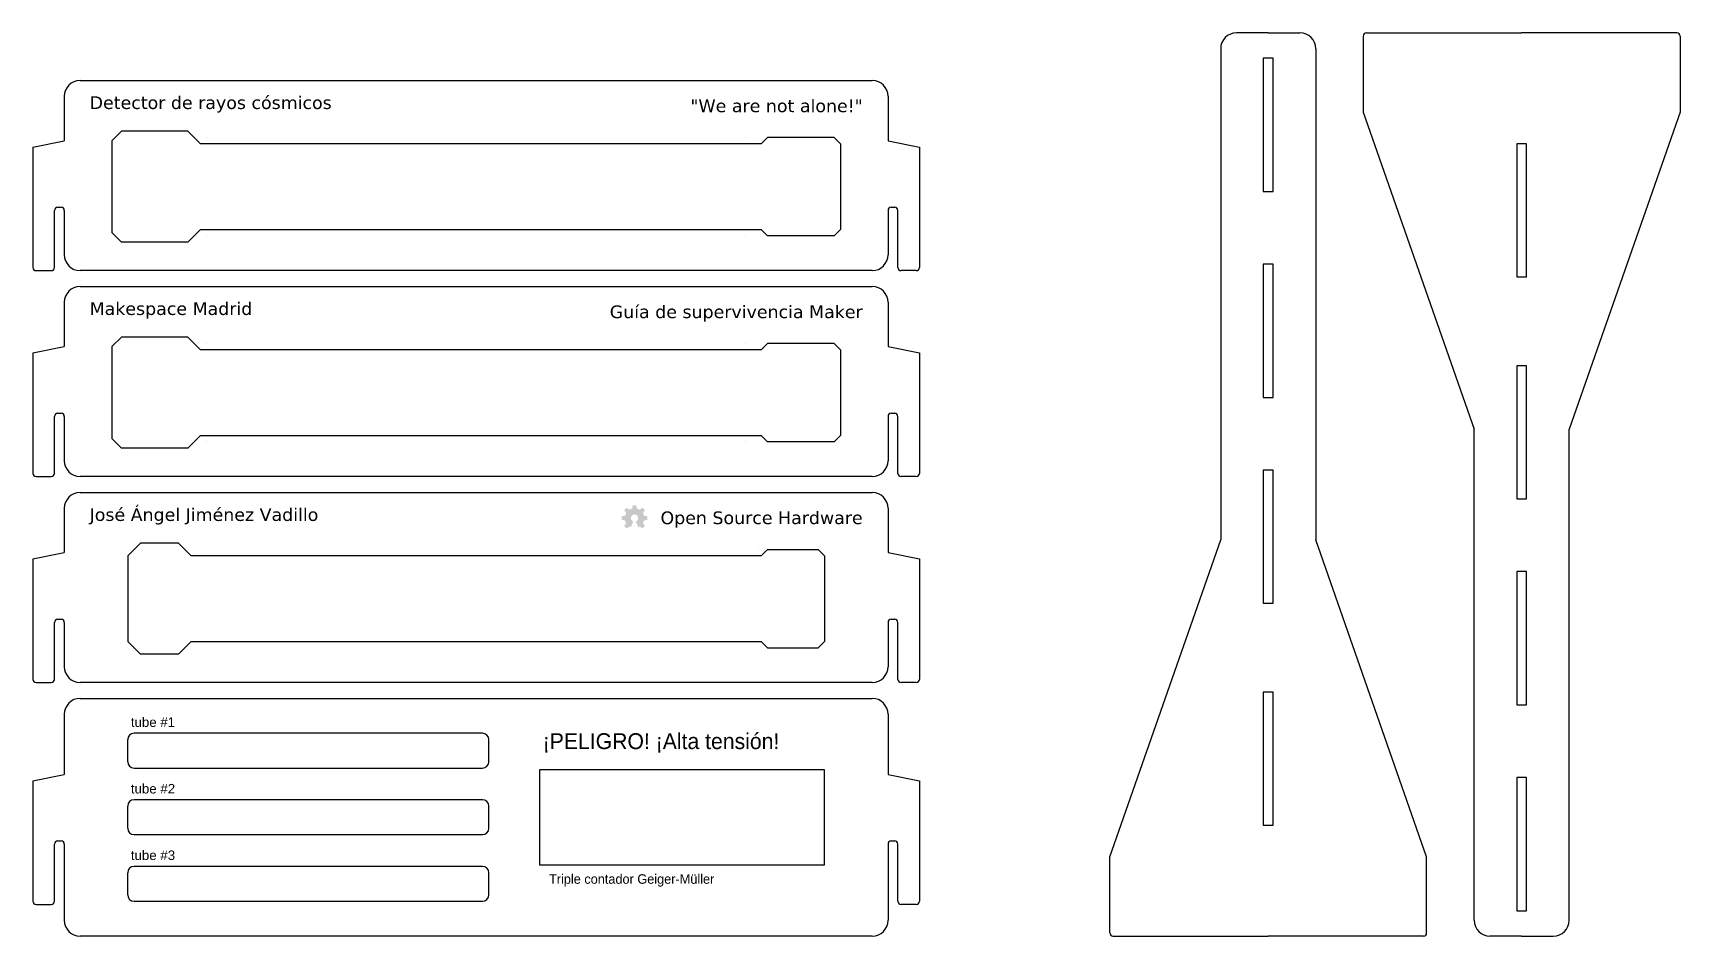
# Model space of a CAD drawing. Header units: millimetres. Extents: x -140 to 380, y 0 to 285.
import ezdxf

# ---------------------------------------------------------------- set-up
doc = ezdxf.new("R2010")
doc.units = ezdxf.units.MM
doc.layers.get('0').update_dxf_attribs({"linetype": 'CONTINUOUS', "lineweight": 25, "true_color": 0xffffff})
doc.styles.add('textstyle0', font='')
doc.styles.add('textstyle1', font='')
doc.styles.add('textstyle10', font='')
doc.styles.add('textstyle2', font='')
doc.styles.add('textstyle3', font='')
doc.styles.add('textstyle4', font='')
doc.styles.add('textstyle5', font='')
doc.styles.add('textstyle6', font='')
doc.styles.add('textstyle7', font='')
doc.styles.add('textstyle8', font='')
doc.styles.add('textstyle9', font='')
doc.styles.get('textstyle0').set_extended_font_data('Verdana')
doc.styles.get('textstyle1').set_extended_font_data('Verdana')
doc.styles.get('textstyle10').set_extended_font_data('Arial')
doc.styles.get('textstyle2').set_extended_font_data('Verdana')
doc.styles.get('textstyle3').set_extended_font_data('Verdana')
doc.styles.get('textstyle4').set_extended_font_data('Verdana')
doc.styles.get('textstyle5').set_extended_font_data('Verdana')
doc.styles.get('textstyle6').set_extended_font_data('Arial')
doc.styles.get('textstyle7').set_extended_font_data('Arial')
doc.styles.get('textstyle8').set_extended_font_data('Arial')
doc.styles.get('textstyle9').set_extended_font_data('Arial')

msp = doc.modelspace()

# ---------------------------------------------------------------- hatches: boundary and pattern name
h = msp.add_hatch(color=256)
edge = h.paths.add_edge_path()
edge.add_arc((50, 131.9), 1.15, 294.715, 245.285)
edge.add_arc((49.5, 130.81), 0.0525, 337.7896, 65.285, ccw=False)
edge.add_line((49.55, 130.79), (48.86, 129.1))
edge.add_arc((48.81, 129.12), 0.0525, 247.5, 337.7896, ccw=False)
edge.add_line((48.79, 129.08), (48.41, 129.23))
edge.add_arc((48.39, 129.18), 0.0525, 67.5, 124.0803)
edge.add_line((48.37, 129.23), (47.54, 128.67))
edge.add_arc((47.51, 128.71), 0.0525, 225, 304.0803, ccw=False)
edge.add_line((47.48, 128.68), (46.77, 129.38))
edge.add_arc((46.81, 129.42), 0.0525, 145.9197, 225, ccw=False)
edge.add_line((46.77, 129.45), (47.32, 130.27))
edge.add_arc((47.28, 130.3), 0.0525, 325.9197, 22.5)
edge.add_line((47.33, 130.32), (46.99, 131.13))
edge.add_arc((46.94, 131.11), 0.0525, 22.5, 79.0803)
edge.add_line((46.95, 131.17), (45.98, 131.35))
edge.add_arc((45.99, 131.41), 0.0525, 180, 259.0803, ccw=False)
edge.add_line((45.93, 131.41), (45.93, 132.4))
edge.add_arc((45.99, 132.4), 0.0525, 100.9197, 180, ccw=False)
edge.add_line((45.98, 132.45), (46.95, 132.64))
edge.add_arc((46.94, 132.69), 0.0525, 280.9197, 337.5)
edge.add_line((46.99, 132.67), (47.33, 133.49))
edge.add_arc((47.28, 133.51), 0.0525, 337.5, 34.0803)
edge.add_line((47.32, 133.54), (46.77, 134.36))
edge.add_arc((46.81, 134.39), 0.0525, 135, 214.0803, ccw=False)
edge.add_line((46.77, 134.43), (47.48, 135.13))
edge.add_arc((47.51, 135.09), 0.0525, 55.9197, 135, ccw=False)
edge.add_line((47.54, 135.14), (48.37, 134.58))
edge.add_arc((48.39, 134.62), 0.0525, 235.9197, 292.5)
edge.add_line((48.41, 134.57), (49.23, 134.91))
edge.add_arc((49.21, 134.96), 0.0525, 292.5, 349.0803)
edge.add_line((49.26, 134.95), (49.45, 135.93))
edge.add_arc((49.5, 135.92), 0.0525, 90, 169.0803, ccw=False)
edge.add_line((49.5, 135.97), (50.5, 135.97))
edge.add_arc((50.5, 135.92), 0.0525, 10.9197, 90, ccw=False)
edge.add_line((50.55, 135.93), (50.74, 134.95))
edge.add_arc((50.79, 134.96), 0.0525, 190.9197, 247.5)
edge.add_line((50.77, 134.91), (51.59, 134.57))
edge.add_arc((51.61, 134.62), 0.0525, 247.5, 304.0803)
edge.add_line((51.63, 134.58), (52.46, 135.14))
edge.add_arc((52.49, 135.09), 0.0525, 45, 124.0803, ccw=False)
edge.add_line((52.52, 135.13), (53.23, 134.43))
edge.add_arc((53.19, 134.39), 0.0525, 325.9197, 45, ccw=False)
edge.add_line((53.23, 134.36), (52.68, 133.54))
edge.add_arc((52.72, 133.51), 0.0525, 145.9197, 202.5)
edge.add_line((52.67, 133.49), (53.01, 132.67))
edge.add_arc((53.06, 132.69), 0.0525, 202.5, 259.0803)
edge.add_line((53.05, 132.64), (54.02, 132.45))
edge.add_arc((54.01, 132.4), 0.0525, 0, 79.0803, ccw=False)
edge.add_line((54.07, 132.4), (54.07, 131.41))
edge.add_arc((54.01, 131.41), 0.0525, 280.9197, 360, ccw=False)
edge.add_line((54.02, 131.35), (53.05, 131.17))
edge.add_arc((53.06, 131.11), 0.0525, 100.9197, 157.5)
edge.add_line((53.01, 131.13), (52.67, 130.32))
edge.add_arc((52.72, 130.3), 0.0525, 157.5, 214.0803)
edge.add_line((52.68, 130.27), (53.23, 129.45))
edge.add_arc((53.19, 129.42), 0.0525, 315, 34.0803, ccw=False)
edge.add_line((53.23, 129.38), (52.52, 128.68))
edge.add_arc((52.49, 128.71), 0.0525, 235.9197, 315, ccw=False)
edge.add_line((52.46, 128.67), (51.63, 129.23))
edge.add_arc((51.61, 129.18), 0.0525, 55.9197, 112.5)
edge.add_line((51.59, 129.23), (51.21, 129.08))
edge.add_arc((51.19, 129.12), 0.0525, 202.2104, 292.5, ccw=False)
edge.add_line((51.14, 129.1), (50.45, 130.79))
edge.add_arc((50.5, 130.81), 0.0525, 114.715, 202.2104, ccw=False)

# ---------------------------------------------------------------- linework, layer by layer
for p, q in [((250, 285), (240, 285)), ((250, 285), (260, 285)), ((280, 284), (280, 260)), ((281, 285), (330, 285)), ((379, 285), (330, 285)), ((380, 284), (380, 260)), ((235, 280), (235, 125)), ((251.55, 277), (248.45, 277)), ((248.45, 277), (248.45, 235)), ((251.55, 235), (251.55, 277)), ((265, 280), (265, 125)), ((-125, 270), (125, 270)), ((-130, 265), (-130, 251)), ((130, 265), (130, 251)), ((280, 260), (315, 160)), ((380, 260), (345, 160)), ((-139.9, 249), (-130, 251)), ((-112, 254), (-115, 251)), ((-115, 251), (-115, 222)), ((-91, 254), (-112, 254)), ((-91, 254), (-87, 250)), ((90, 250), (-87, 250)), ((-85, 252), (-85, 252)), ((85, 252), (85, 252)), ((90, 250), (92, 252)), ((113, 252), (92, 252)), ((113, 252), (115, 250)), ((115, 250), (115, 223)), ((130, 251), (139.9, 249)), ((331.55, 250), (328.45, 250)), ((328.45, 250), (328.45, 208)), ((331.55, 208), (331.55, 250)), ((-139.9, 249), (-139.9, 211)), ((139.9, 249), (139.9, 211)), ((248.45, 235), (251.55, 235)), ((-133.1, 211), (-133.1, 229)), ((-132.1, 230), (-131, 230)), ((-130, 229), (-130, 215)), ((130, 229), (130, 215)), ((131, 230), (132.1, 230)), ((133.1, 211), (133.1, 229)), ((-115, 222), (-112, 219)), ((-91, 219), (-112, 219)), ((-91, 219), (-87, 223)), ((-87, 223), (90, 223)), ((-85, 221), (-85, 221)), ((85, 221), (85, 221)), ((90, 223), (92, 221)), ((113, 221), (92, 221)), ((113, 221), (115, 223)), ((-138.9, 210), (-134.1, 210)), ((125, 210), (-125, 210)), ((138.9, 210), (134.1, 210)), ((251.55, 212), (248.45, 212)), ((248.45, 212), (248.45, 170)), ((251.55, 170), (251.55, 212)), ((328.45, 208), (331.55, 208)), ((-125, 205), (125, 205)), ((-130, 200), (-130, 186)), ((130, 200), (130, 186)), ((-112, 189), (-115, 186)), ((-91, 189), (-112, 189)), ((-91, 189), (-87, 185)), ((-139.9, 184), (-130, 186)), ((-139.9, 184), (-139.9, 146)), ((-115, 186), (-115, 157)), ((90, 185), (-87, 185)), ((-85, 187), (-85, 187)), ((85, 187), (85, 187)), ((90, 185), (92, 187)), ((113, 187), (92, 187)), ((113, 187), (115, 185)), ((115, 185), (115, 158)), ((130, 186), (139.9, 184)), ((139.9, 184), (139.9, 146)), ((331.55, 180), (328.45, 180)), ((328.45, 180), (328.45, 138)), ((331.55, 138), (331.55, 180)), ((248.45, 170), (251.55, 170)), ((-133.1, 146), (-133.1, 164)), ((-132.1, 165), (-131, 165)), ((-130, 164), (-130, 150)), ((130, 164), (130, 150)), ((131, 165), (132.1, 165)), ((133.1, 146), (133.1, 164)), ((-115, 157), (-112, 154)), ((-91, 154), (-87, 158)), ((-87, 158), (90, 158)), ((-85, 156), (-85, 156)), ((85, 156), (85, 156)), ((90, 158), (92, 156)), ((113, 156), (92, 156)), ((113, 156), (115, 158)), ((315, 5), (315, 160)), ((345, 5), (345, 160)), ((-91, 154), (-112, 154)), ((251.55, 147), (248.45, 147)), ((248.45, 147), (248.45, 105)), ((251.55, 105), (251.55, 147)), ((-138.9, 145), (-134.1, 145)), ((125, 145), (-125, 145)), ((138.9, 145), (134.1, 145)), ((-125, 140), (125, 140)), ((328.45, 138), (331.55, 138)), ((-130, 135), (-130, 121)), ((130, 135), (130, 121)), ((200, 25), (235, 125)), ((300, 25), (265, 125)), ((-139.9, 119), (-130, 121)), ((-106, 124), (-110, 120)), ((-110, 120), (-110, 93)), ((-94, 124), (-106, 124)), ((-94, 124), (-90, 120)), ((90, 120), (-90, 120)), ((-89, 122), (-89, 122)), ((-89, 122), (-89, 122)), ((89, 122), (89, 122)), ((92, 122), (90, 120)), ((92, 122), (108, 122)), ((108, 122), (110, 120)), ((110, 120), (110, 93)), ((130, 121), (139.9, 119)), ((-139.9, 119), (-139.9, 81)), ((139.9, 119), (139.9, 81)), ((331.55, 115), (328.45, 115)), ((328.45, 115), (328.45, 73)), ((331.55, 73), (331.55, 115)), ((248.45, 105), (251.55, 105)), ((-133.1, 81), (-133.1, 99)), ((-132.1, 100), (-131, 100)), ((-130, 99), (-130, 85)), ((130, 99), (130, 85)), ((131, 100), (132.1, 100)), ((133.1, 81), (133.1, 99)), ((-106, 89), (-110, 93)), ((-94, 89), (-106, 89)), ((-94, 89), (-90, 93)), ((-90, 93), (90, 93)), ((92, 91), (90, 93)), ((92, 91), (108, 91)), ((108, 91), (110, 93)), ((-138.9, 80), (-134.1, 80)), ((125, 80), (-125, 80)), ((138.9, 80), (134.1, 80)), ((-125, 75), (125, 75)), ((251.55, 77), (248.45, 77)), ((248.45, 77), (248.45, 35)), ((251.55, 35), (251.55, 77)), ((328.45, 73), (331.55, 73)), ((-130, 70), (-130, 51)), ((130, 70), (130, 51)), ((2, 64), (-108, 64)), ((-110, 55), (-110, 62)), ((4, 55), (4, 62)), ((-108, 53), (2, 53)), ((110, 52.5), (20, 52.5)), ((20, 52.5), (20, 22.5)), ((110, 22.5), (110, 52.5)), ((-139.9, 49), (-130, 51)), ((-139.9, 49), (-139.9, 11)), ((130, 51), (139.9, 49)), ((139.9, 49), (139.9, 11)), ((331.55, 50), (328.45, 50)), ((328.45, 50), (328.45, 8)), ((331.55, 8), (331.55, 50)), ((2, 43), (-108, 43)), ((-110, 34), (-110, 41)), ((4, 34), (4, 41)), ((-108, 32), (2, 32)), ((248.45, 35), (251.55, 35)), ((-133.1, 11), (-133.1, 29)), ((-132.1, 30), (-131, 30)), ((-130, 29), (-130, 5)), ((130, 29), (130, 5)), ((131, 30), (132.1, 30)), ((133.1, 11), (133.1, 29)), ((2, 22), (-108, 22)), ((20, 22.5), (110, 22.5)), ((200, 1), (200, 25)), ((300, 1), (300, 25)), ((-110, 13), (-110, 20)), ((4, 13), (4, 20)), ((-108, 11), (2, 11)), ((-138.9, 10), (-134.1, 10)), ((138.9, 10), (134.1, 10)), ((328.45, 8), (331.55, 8)), ((125, 0), (-125, 0)), ((201, 0), (250, 0)), ((299, 0), (250, 0)), ((330, 0), (320, 0)), ((330, 0), (340, 0))]:
    msp.add_line(p, q)
for centre, radius, start, end in [((240, 280), 5, 90, 180), ((260, 280), 5, 0, 90), ((281, 284), 1, 90, 180), ((379, 284), 1, 0, 90), ((-125, 265), 5, 90, 180), ((125, 265), 5, 0, 90), ((-132.1, 229), 1, 90, 180), ((-131, 229), 1, 0, 90), ((131, 229), 1, 90, 180), ((132.1, 229), 1, 360, 90), ((-125, 215), 5, 180, 270), ((125, 215), 5, 270, 0), ((-138.9, 211), 1, 180, 270), ((-134.1, 211), 1, 270, 0), ((134.1, 211), 1, 180, 270), ((138.9, 211), 1, 270, 360), ((-125, 200), 5, 90, 180), ((125, 200), 5, 0, 90), ((-132.1, 164), 1, 90, 180), ((-131, 164), 1, 0, 90), ((131, 164), 1, 90, 180), ((132.1, 164), 1, 360, 90), ((-138.9, 146), 1, 180, 270), ((-134.1, 146), 1, 270, 0), ((-125, 150), 5, 180, 270), ((125, 150), 5, 270, 0), ((134.1, 146), 1, 180, 270), ((138.9, 146), 1, 270, 360), ((-125, 135), 5, 90, 180), ((125, 135), 5, 0, 90), ((-132.1, 99), 1, 90, 180), ((-131, 99), 1, 0, 90), ((131, 99), 1, 90, 180), ((132.1, 99), 1, 360, 90), ((-125, 85), 5, 180, 270), ((125, 85), 5, 270, 0), ((-138.9, 81), 1, 180, 270), ((-134.1, 81), 1, 270, 0), ((134.1, 81), 1, 180, 270), ((138.9, 81), 1, 270, 360), ((-125, 70), 5, 90, 180), ((125, 70), 5, 0, 90), ((-108, 62), 2, 90, 180), ((2, 62), 2, 0, 90), ((-108, 55), 2, 180, 270), ((2, 55), 2, 270, 0), ((-108, 41), 2, 90, 180), ((2, 41), 2, 0, 90), ((-108, 34), 2, 180, 270), ((2, 34), 2, 270, 0), ((-132.1, 29), 1, 90, 180), ((-131, 29), 1, 0, 90), ((131, 29), 1, 90, 180), ((132.1, 29), 1, 360, 90), ((-108, 20), 2, 90, 180), ((2, 20), 2, 0, 90), ((-138.9, 11), 1, 180, 270), ((-134.1, 11), 1, 270, 0), ((-108, 13), 2, 180, 270), ((2, 13), 2, 270, 0), ((134.1, 11), 1, 180, 270), ((138.9, 11), 1, 270, 360), ((-125, 5), 5, 180, 270), ((125, 5), 5, 270, 0), ((201, 1), 1, 180, 270), ((299, 1), 1, 270, 360), ((320, 5), 5, 180, 270), ((340, 5), 5, 270, 0)]:
    msp.add_arc(centre, radius, start, end)

# ---------------------------------------------------------------- texts
for s, insert, char_height, attachment_point, style in [('Detector de rayos cósmicos', (-122, 265), 4, 1, 'textstyle4'), ('"We are not alone!"', (122, 264), 4, 3, 'textstyle5'), ('Makespace Madrid', (-122, 200), 4, 1, 'textstyle2'), ('Guía de supervivencia Maker', (122, 199), 4, 3, 'textstyle3'), ('José Ángel Jiménez Vadillo', (-122, 135), 4, 1, 'textstyle0'), ('Open Source Hardware', (122, 134), 4, 3, 'textstyle1'), ('tube #\\fAmerican Typewriter|b0|i0|c0|p0;1', (-109, 69), 3, 1, 'textstyle6'), ('\\fAmerican Typewriter|b0|i0|c0|p0;¡PELIGRO! ¡Alta tensión!', (21, 64), 5, 1, 'textstyle9'), ('tube #2', (-109, 48), 3, 1, 'textstyle7'), ('tube #3', (-109, 27), 3, 1, 'textstyle8'), ('\\fAmerican Typewriter|b0|i0|c0|p0;Triple contador Geiger-Müller', (23, 19.5), 3, 1, 'textstyle10')]:
    msp.add_mtext(s, dxfattribs=dict(insert=insert, char_height=char_height, attachment_point=attachment_point, style=style))

doc.saveas('drawing.dxf')
